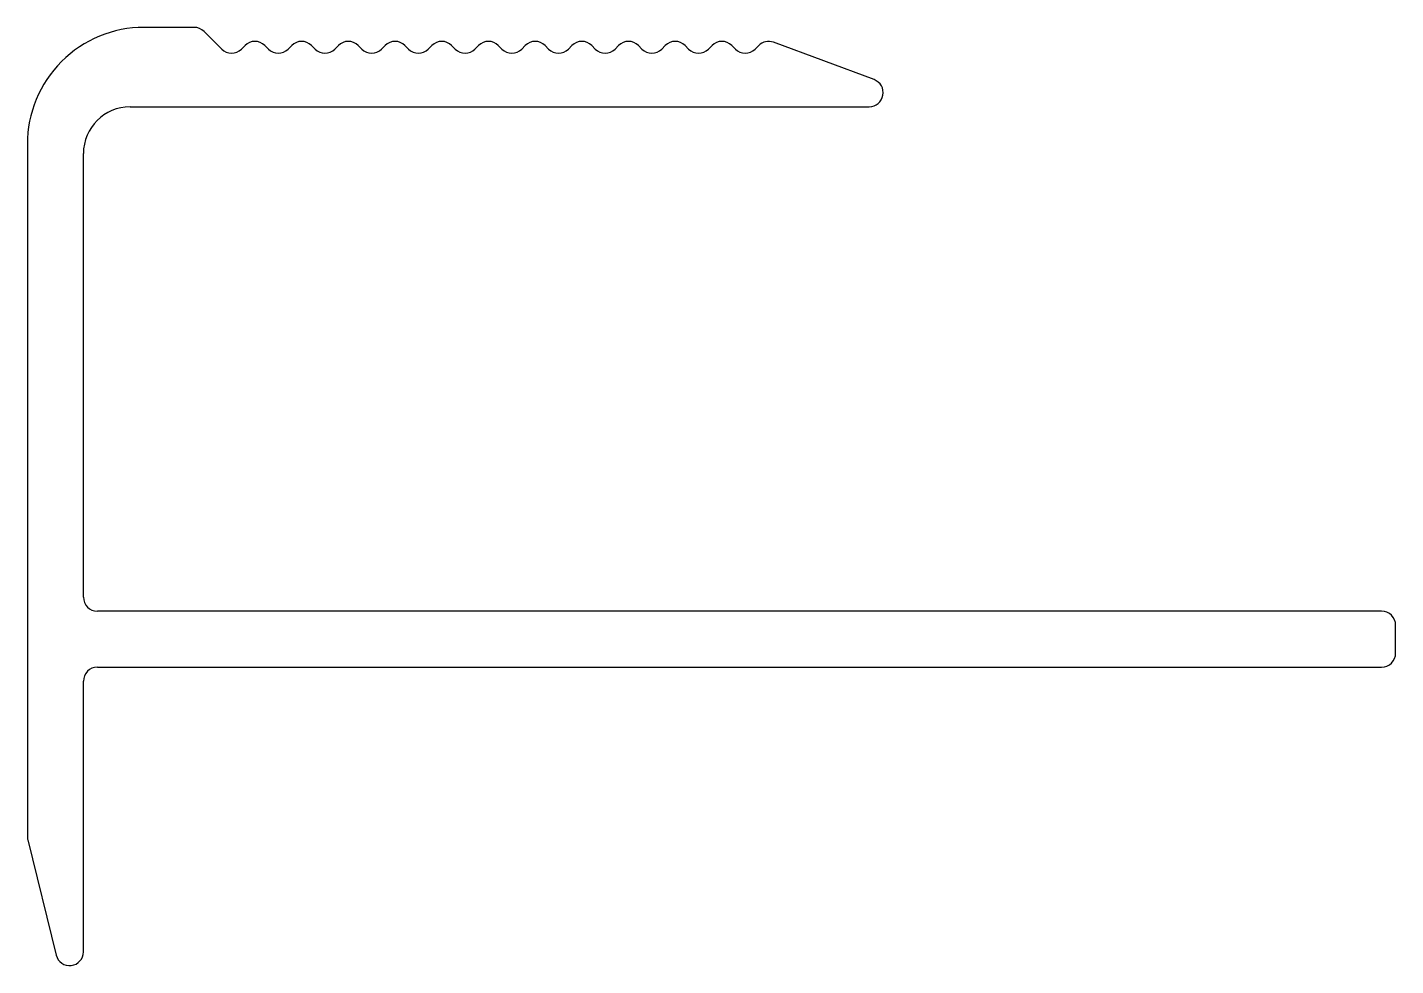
# Model space of a CAD drawing. Extents: x 605.7 to 635, y 494.2 to 514.3.
import ezdxf

# ---------------------------------------------------------------- set-up
doc = ezdxf.new("R2010")
doc.units = 0
doc.layers.get('0').update_dxf_attribs({"linetype": 'CONTINUOUS'})

msp = doc.modelspace()

# ---------------------------------------------------------------- linework, layer by layer
for p, q in [((609.245, 514.274), (608.172, 514.274)), ((609.833, 513.81), (609.457, 514.186)), ((623.803, 513.155), (621.649, 513.955)), ((610.333, 513.886), (610.257, 513.81)), ((610.833, 513.81), (610.757, 513.886)), ((611.333, 513.886), (611.257, 513.81)), ((611.833, 513.81), (611.757, 513.886)), ((612.333, 513.886), (612.257, 513.81)), ((612.833, 513.81), (612.757, 513.886)), ((613.333, 513.886), (613.257, 513.81)), ((613.833, 513.81), (613.757, 513.886)), ((614.333, 513.886), (614.257, 513.81)), ((614.833, 513.81), (614.757, 513.886)), ((615.333, 513.886), (615.257, 513.81)), ((615.833, 513.81), (615.757, 513.886)), ((616.333, 513.886), (616.257, 513.81)), ((616.833, 513.81), (616.757, 513.886)), ((617.333, 513.886), (617.257, 513.81)), ((617.833, 513.81), (617.757, 513.886)), ((618.333, 513.886), (618.257, 513.81)), ((618.833, 513.81), (618.757, 513.886)), ((619.333, 513.886), (619.257, 513.81)), ((619.833, 513.81), (619.757, 513.886)), ((620.333, 513.886), (620.257, 513.81)), ((620.833, 513.81), (620.757, 513.886)), ((621.333, 513.886), (621.257, 513.81)), ((607.872, 512.574), (623.699, 512.574)), ((605.672, 511.774), (605.672, 496.948)), ((606.872, 502.074), (606.872, 511.574)), ((634.672, 501.774), (607.172, 501.774)), ((634.972, 500.874), (634.972, 501.474)), ((607.172, 500.574), (634.672, 500.574)), ((606.872, 494.48), (606.872, 500.274)), ((605.681, 496.876), (606.29, 494.409))]:
    msp.add_line(p, q)
for centre, radius, start, end in [((608.172, 511.774), 2.5, 90, 180.0003), ((609.245, 513.974), 0.3, 44.9951, 89.9965), ((610.545, 513.674), 0.3, 45, 135), ((611.545, 513.674), 0.3, 45, 135), ((612.545, 513.674), 0.3, 45, 135), ((613.545, 513.674), 0.3, 45, 135), ((614.545, 513.674), 0.3, 45, 135), ((615.545, 513.674), 0.3, 45, 135), ((616.545, 513.674), 0.3, 45, 135), ((617.545, 513.674), 0.3, 45, 135), ((618.545, 513.674), 0.3, 45, 135), ((619.545, 513.674), 0.3, 45, 135), ((620.545, 513.674), 0.3, 45, 135), ((621.545, 513.674), 0.3, 69.6232, 135), ((610.045, 514.023), 0.3, 225, 315), ((611.045, 514.023), 0.3, 225, 315), ((612.045, 514.023), 0.3, 225, 315), ((613.045, 514.023), 0.3, 225, 315), ((614.045, 514.023), 0.3, 225, 315), ((615.045, 514.023), 0.3, 225, 315), ((616.045, 514.023), 0.3, 225, 315), ((617.045, 514.023), 0.3, 225, 315), ((618.045, 514.023), 0.3, 225, 315), ((619.045, 514.023), 0.3, 225, 315), ((620.045, 514.023), 0.3, 225, 315), ((621.045, 514.023), 0.3, 225, 315), ((623.699, 512.874), 0.3, 269.9995, 69.6292), ((607.872, 511.574), 1, 90, 180), ((607.172, 502.074), 0.3, 180, 269.9977), ((634.672, 501.474), 0.3, 360, 90.0035), ((634.672, 500.874), 0.3, 269.9965, 0), ((607.172, 500.274), 0.3, 90.0023, 180), ((605.972, 496.948), 0.3, 180.0089, 193.8789), ((606.577, 494.48), 0.295, 193.8716, 0)]:
    msp.add_arc(centre, radius, start, end)

doc.saveas('drawing.dxf')
